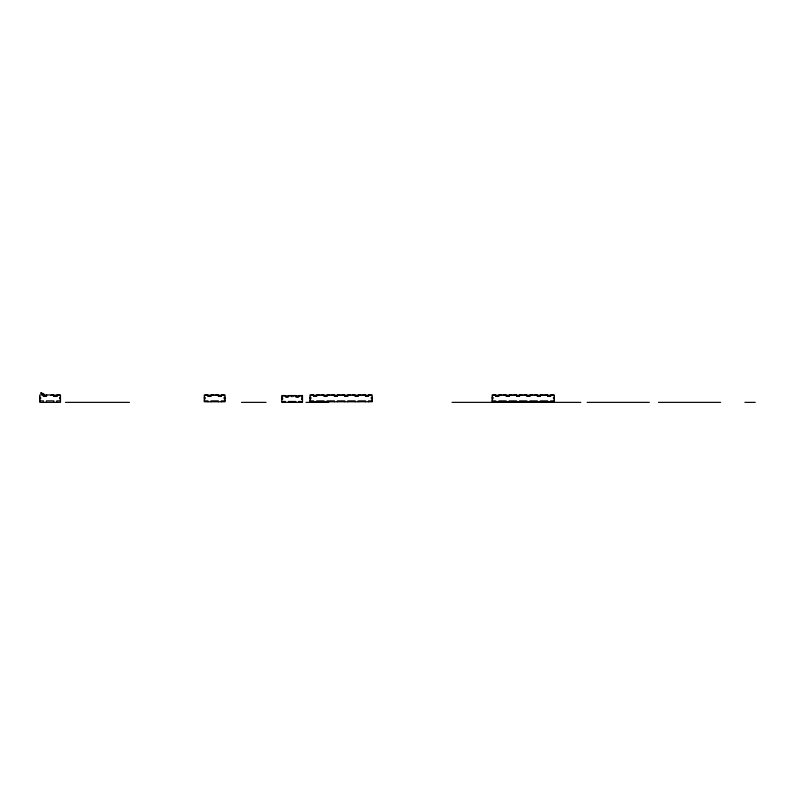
<?xml version="1.0" encoding="UTF-8"?>
<svg xmlns="http://www.w3.org/2000/svg" width="795" height="795" viewBox="0 0 795 795"><rect width="100%" height="100%" fill="white"/><g stroke="black" fill="none" stroke-linecap="round" stroke-linejoin="round"><path stroke-width="1.19" d="M46.418 396.437L46.567 394.956L53.523 394.956L53.822 396.437L56.783 396.437L57.081 394.956L60.49 394.956L60.49 402.359L39.75 402.359L39.75 394.956L43.308 394.956L43.457 396.437L46.418 396.437L46.418 395.542L43.457 395.542L43.457 396.437M46.716 394.956L46.418 396.139A3.856 3.856 0 0 1 45.941 396.298M43.278 394.896L43.725 394.121M50.86 395.244L59.744 395.244M205.03 395.244L213.915 395.244M215.395 395.244L224.279 395.244M310.716 395.244L319.61 395.244M321.091 395.244L329.975 395.244M331.455 395.244L340.349 395.244M341.83 395.244L350.714 395.244M352.195 395.244L361.079 395.244M362.56 395.244L371.454 395.244M492.88 395.244L501.774 395.244M503.255 395.244L512.139 395.244M513.62 395.244L522.504 395.244M523.994 395.244L532.879 395.244M534.359 395.244L543.243 395.244M544.724 395.244L553.618 395.244M53.822 395.542L56.783 395.542M53.822 396.139L56.783 396.139M39.75 397.321L40.634 397.321L40.634 398.802L39.75 398.802M60.49 397.321L59.595 397.321L59.595 398.802L60.49 398.802M204.285 397.321L205.18 397.321L205.18 398.802L204.285 398.802M225.025 397.321L224.14 397.321L224.14 398.802L225.025 398.802M309.98 397.321L310.865 397.321L310.865 398.802L309.98 398.802M372.189 397.321L371.305 397.321L371.305 398.802L372.189 398.802M492.145 397.321L493.029 397.321L493.029 398.802L492.145 398.802M554.354 397.321L553.469 397.321L553.469 398.802L554.354 398.802M281.768 397.917L282.652 397.917L282.652 399.398L281.768 399.398M302.507 397.917L301.613 397.917L301.613 399.398L302.507 399.398M39.75 400.879L43.457 400.879L43.457 402.359M60.49 400.879L56.783 400.879L56.783 402.359M204.285 400.879L207.992 400.879L207.992 401.763M225.025 400.879L221.318 400.879L221.318 401.763M309.98 400.879L313.677 400.879L313.677 401.763M372.189 400.879L368.492 400.879L368.492 401.763M492.145 400.879L495.841 400.879L495.841 401.763M554.354 400.879L550.657 400.879L550.657 401.763M281.768 401.465L285.475 401.465L285.475 402.359M302.507 401.465L298.801 401.465L298.801 402.359M65.448 402.359L129.436 402.359M241.491 402.359L266.087 402.359M306.005 402.359L328.713 402.359M452.027 402.359L514.246 402.359M515.13 402.359L580.817 402.359M587.137 402.359L649.356 402.359M658.439 402.359L720.658 402.359M744.885 402.359L755.25 402.359M550.657 395.244L550.657 396.139L547.685 396.139L547.397 394.956L540.58 394.956L540.282 396.139L537.321 396.139L537.023 394.956L530.215 394.956L529.917 396.139L526.956 396.139L526.658 394.956L519.841 394.956L519.542 396.139L516.581 396.139L516.283 394.956L509.476 394.956L509.178 396.139L506.216 396.139L505.918 394.956L499.101 394.956L498.813 396.139L495.841 396.139L495.553 394.956L492.145 394.956L492.145 401.763L554.354 401.763L554.354 394.956L550.945 394.956L550.657 396.139A3.856 3.856 0 0 1 547.685 396.139L547.685 395.244M547.685 401.763L547.685 400.879L540.282 400.879L540.282 401.763M540.282 395.244L540.282 396.139A3.856 3.856 0 0 1 537.321 396.139L537.321 395.244M537.321 401.763L537.321 400.879L529.917 400.879L529.917 401.763M529.917 395.244L529.917 396.139A3.856 3.856 0 0 1 526.956 396.139L526.956 395.244M526.956 401.763L526.956 400.879L519.542 400.879L519.542 401.763M519.542 395.244L519.542 396.139A3.856 3.856 0 0 1 516.581 396.139L516.581 395.244M516.581 401.763L516.581 400.879L509.178 400.879L509.178 401.763M509.178 395.244L509.178 396.139A3.856 3.856 0 0 1 506.216 396.139L506.216 395.244M506.216 401.763L506.216 400.879L498.813 400.879L498.813 401.763M498.813 395.244L498.813 396.139A3.856 3.856 0 0 1 495.841 396.139L495.841 395.244M368.492 395.244L368.492 396.139L365.531 396.139L365.233 394.956L358.416 394.956L358.118 396.139L355.156 396.139L354.858 394.956L348.051 394.956L347.753 396.139L344.791 396.139L344.493 394.956L337.676 394.956L337.378 396.139L334.417 396.139L334.119 394.956L327.311 394.956L327.013 396.139L324.052 396.139L323.754 394.956L316.937 394.956L316.649 396.139L313.677 396.139L313.389 394.956L309.98 394.956L309.98 401.763L372.189 401.763L372.189 394.956L368.781 394.956L368.492 396.139A3.856 3.856 0 0 1 365.531 396.139L365.531 395.244M365.531 401.763L365.531 400.879L358.118 400.879L358.118 401.763M358.118 395.244L358.118 396.139A3.856 3.856 0 0 1 355.156 396.139L355.156 395.244M355.156 401.763L355.156 400.879L347.753 400.879L347.753 401.763M347.753 395.244L347.753 396.139A3.856 3.856 0 0 1 344.791 396.139L344.791 395.244M344.791 401.763L344.791 400.879L337.378 400.879L337.378 401.763M337.378 395.244L337.378 396.139A3.856 3.856 0 0 1 334.417 396.139L334.417 395.244M334.417 401.763L334.417 400.879L327.013 400.879L327.013 401.763M327.013 395.244L327.013 396.139A3.856 3.856 0 0 1 324.052 396.139L324.052 395.244M324.052 401.763L324.052 400.879L316.649 400.879L316.649 401.763M316.649 395.244L316.649 396.139A3.856 3.856 0 0 1 313.677 396.139L313.677 395.244M301.762 396.725L301.762 395.84L292.878 395.84L292.878 396.725M298.801 395.84L298.801 396.725L295.839 396.725L295.541 395.542L288.734 395.542L288.436 396.725L285.475 396.725L285.176 395.542L281.768 395.542L281.768 402.359L302.507 402.359L302.507 395.542L299.099 395.542L298.801 396.725A3.856 3.856 0 0 1 295.839 396.725L295.839 395.84M295.839 402.359L295.839 401.465L288.436 401.465L288.436 402.359M291.397 396.725L291.397 395.84L282.513 395.84L282.513 396.725M288.436 395.84L288.436 396.725A3.856 3.856 0 0 1 285.475 396.725L285.475 395.84M221.318 395.244L221.318 396.139A3.856 3.856 0 0 1 218.357 396.139L218.059 394.956L211.251 394.956L210.953 396.139L207.992 396.139L207.694 394.956L204.285 394.956L204.285 401.763L225.025 401.763L225.025 394.956L221.616 394.956L221.318 396.139L218.357 396.139L218.357 395.244M218.357 401.763L218.357 400.879L210.953 400.879L210.953 401.763M210.953 395.244L210.953 396.139A3.856 3.856 0 0 1 207.992 396.139L207.992 395.244M56.783 395.244L56.783 396.437M53.822 395.244L53.822 396.437M53.822 402.359L53.822 400.879L46.418 400.879L46.418 402.359M43.934 396.298A3.856 3.856 0 0 1 43.457 396.139M41.161 392.641L40.714 393.416L45.852 396.377L46.289 395.602L41.161 392.641"/></g></svg>
